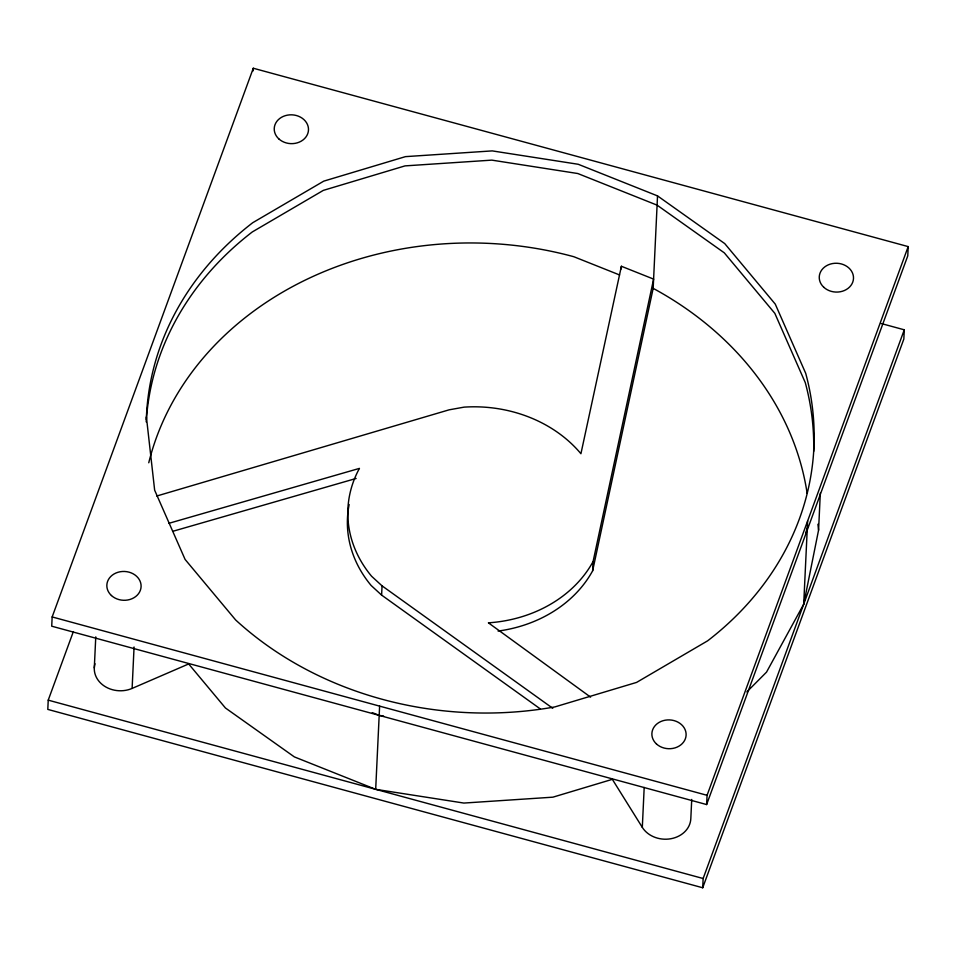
<?xml version="1.0" encoding="UTF-8"?>
<svg xmlns="http://www.w3.org/2000/svg" width="956" height="956" viewBox="0 0 956 956"><rect width="100%" height="100%" fill="white"/><g stroke="black" fill="none" stroke-linecap="round" stroke-linejoin="round"><path stroke-width="1.43" d="M73.373 631.569L48.23 700.15L47.8 709.4L702.708 887.765L903.838 339.057L904.28 329.808L881.301 323.558M52.162 616.943L51.72 626.192L706.627 804.558L907.77 255.85L908.2 246.6L253.292 68.235L52.162 616.943L707.07 795.308L706.627 804.558M94.297 667.945L95.767 636.875M94.979 663.739A25.776 21.689 2.7 0 0 104.288 686.038A25.776 21.689 2.7 0 0 132.119 688.416L134.067 646.997M146.292 419.66L146.411 417.019A334.098 281.148 2.7 0 1 252.707 222.724L323.761 181.138L405.464 156.641L492.256 150.893L578.237 164.277L657.525 195.896L724.732 243.589L775.268 304.116L805.705 373.33A334.098 281.148 2.7 0 1 707.643 640.819L636.6 682.405L554.898 706.902A334.098 281.148 2.7 0 1 235.63 619.954L185.094 559.439L154.657 490.213L146.411 417.019M253.173 70.875L253.292 68.235M540.224 708.862L381.611 595.11L382.053 585.861L371.585 576.241A128.498 108.136 2.7 0 1 359.432 468.392L168.77 523.35M691.726 799.431L690.818 818.659A25.776 21.689 2.7 0 1 670.837 838.747A25.776 21.689 2.7 0 1 642.312 827.37L612.342 779.343L552.891 797.173L463.863 803.064L375.684 789.333L379.616 706.125M498.076 631.068A128.498 108.136 2.7 0 0 592.636 570.816L593.079 561.566L653.605 279.104L621.388 266.27L580.925 453.718A128.498 108.136 2.7 0 0 464.102 407.137L449.129 409.825L156.748 496.021M621.269 268.911L621.388 266.27M592.636 570.816L653.163 288.354L657.525 195.896M642.312 827.37L644.189 787.433M702.708 887.765L703.138 878.516L904.28 329.808M746.839 691.917L766.521 672.14L803.709 604.168L807.629 520.948M803.709 604.168L818.575 530.114L820.32 493.141M808.071 525.848L805.765 532.815M707.07 795.308L908.2 246.6M132.119 688.416L188.667 663.954L225.437 707.99L294.364 756.901L375.684 789.333M172.642 531.357L356.134 478.466M383.583 716.056L379.174 715.375L372.29 712.626M48.23 700.15L703.138 878.516M619.572 274.958L573.875 256.734A334.098 281.148 2.7 0 0 148.754 462.776M382.053 585.861L552.771 708.3M590.605 697.139L488.408 622.834A128.498 108.136 2.7 0 0 593.079 561.566M381.611 595.11L371.143 585.49A128.498 108.136 2.7 0 1 349.155 504.505M817.918 524.235L818.575 530.114M653.163 288.354A334.098 281.148 2.7 0 1 807.139 493.356M146.208 421.895A334.098 281.148 2.7 0 1 252.276 231.961L323.319 190.387L405.021 165.89L491.826 160.13L577.794 173.526L657.083 205.146L724.29 252.838L774.838 313.353L805.263 382.579A334.098 281.148 2.7 0 1 813.664 451.399M823.845 287.326A17.136 14.412 2.7 0 0 852.752 282.128A17.136 14.412 2.7 0 0 832.557 263.557A17.136 14.412 2.7 0 0 823.845 287.326M656.461 743.959A17.136 14.412 2.7 0 0 685.368 738.773A17.136 14.412 2.7 0 0 665.173 720.203A17.136 14.412 2.7 0 0 656.461 743.959M111.434 595.528A17.136 14.412 2.7 0 0 140.353 590.33A17.136 14.412 2.7 0 0 120.145 571.76A17.136 14.412 2.7 0 0 111.434 595.528M278.817 138.883A17.136 14.412 2.7 0 0 307.736 133.697A17.136 14.412 2.7 0 0 287.529 115.126A17.136 14.412 2.7 0 0 278.817 138.883"/></g></svg>
